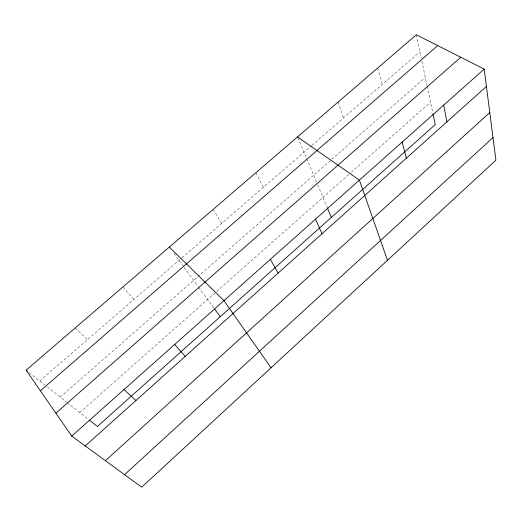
<?xml version="1.0" encoding="UTF-8"?>
<svg xmlns="http://www.w3.org/2000/svg" width="522" height="522" viewBox="0 0 522 522"><rect width="100%" height="100%" fill="white"/><g stroke="black" fill="none" stroke-linecap="round" stroke-linejoin="round"><path stroke-width="0.39" stroke-dasharray="2.61 1.96" d="M79.788 412.563L348.807 174.485M351.215 172.351L430.539 102.149M60.245 397.131L331.196 159.889M331.803 159.36L425.339 77.465M39.757 380.943L181.467 258.253M182.074 257.724L311.282 145.86M311.888 145.331L419.929 51.795M29.206 372.61L44.722 384.871M47.208 386.828L66.548 402.11M67.181 402.606L88.596 419.518M75.175 327.992L87.448 339.652M122.892 286.983L133.854 299.478M173.937 253.411L183.737 266.807M184.214 267.453L198.301 286.702M198.765 287.335L213.7 307.745M213.172 209.407L221.733 223.39M255.897 172.684L263.369 187.339M297.847 137.625L316.443 181.884M317.683 184.834L327 207.012M338.139 102.012L343.567 117.907M377.732 67.99L382.215 84.447M416.347 34.804L421.241 58.014M421.893 61.126L427.016 85.425M427.185 86.221L432.816 112.967"/><path stroke-width="0.78" d="M124.543 474.668L492.996 137.58M105.411 460.685L489.78 112.576M85.236 445.945L486.426 86.45M71.729 436.072L484.194 69.087L416.347 34.804L26.1 370.163L71.729 436.072L141.684 487.196L495.9 160.189L484.194 69.087M55.88 413.183L460.769 57.25M40.39 390.802L437.723 45.603M297.54 136.901L359.404 180.123L387.487 260.276M26.1 370.163L27.34 371.142M89.223 420.014L97.399 426.467L435.263 124.562L432.979 113.744M124.001 389.562L135.942 400.511M169.311 247.095L223.945 300.639L271.042 367.775M174.72 344.442L185.173 356.396M214.64 309.024L220.251 316.691M270.363 259.336L278.128 273.104M315.497 219.181L322.035 233.752M327.314 207.756L331.366 217.4M402.116 142.114L406.39 158.166M443.7 105.118L446.923 121.841"/></g></svg>
